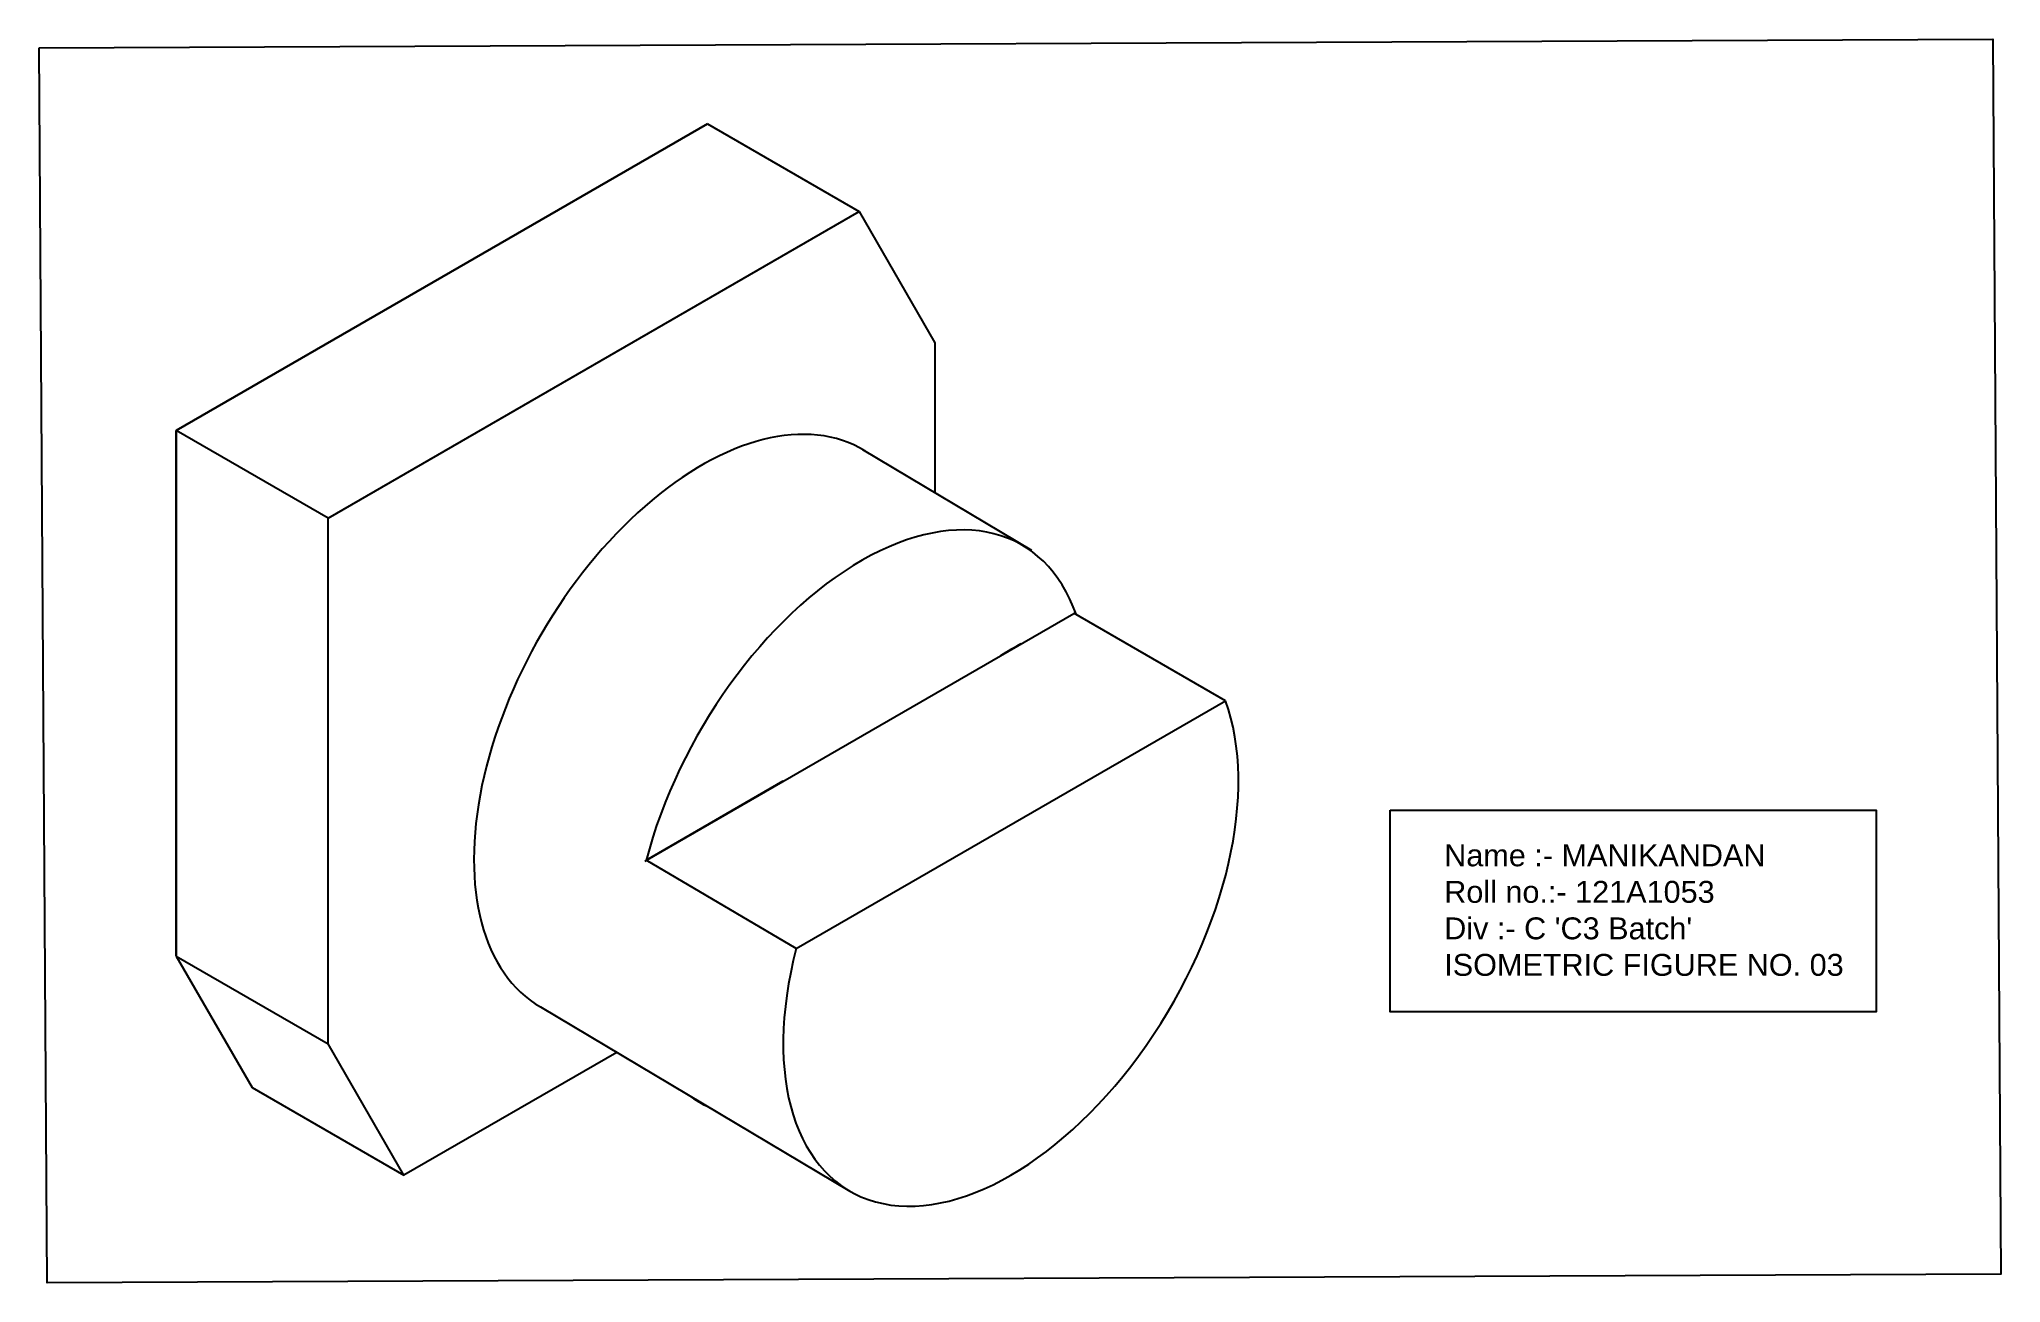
# Model space of a CAD drawing. Header units: millimetres. Extents: x 1380 to 1604, y 418 to 560.
import ezdxf

# ---------------------------------------------------------------- set-up
doc = ezdxf.new("R2010")
doc.units = ezdxf.units.MM
doc.styles.get("Standard").update_dxf_attribs({"font": 'arial.ttf'})

msp = doc.modelspace()

# ---------------------------------------------------------------- linework, layer by layer
for p, q in [((1395.81, 515.71), (1456.43, 550.71)), ((1456.43, 550.71), (1395.81, 515.71)), ((1456.43, 550.71), (1473.75, 540.71)), ((1413.13, 505.71), (1473.75, 540.71)), ((1473.75, 540.71), (1482.41, 525.71)), ((1482.41, 525.71), (1482.41, 508.62)), ((1395.81, 515.71), (1395.81, 455.71)), ((1413.13, 505.71), (1395.81, 515.71)), ((1395.81, 455.71), (1395.81, 515.71)), ((1413.13, 505.71), (1395.81, 515.71)), ((1474.13, 513.55), (1493.42, 502.06)), ((1413.13, 445.71), (1413.13, 505.71)), ((1493.31, 502), (1493.42, 502.06)), ((1449.28, 466.55), (1498.27, 494.83)), ((1515.57, 484.85), (1498.25, 494.85)), ((1466.58, 456.57), (1515.57, 484.85)), ((1449.45, 466.68), (1465.09, 475.71)), ((1465.12, 475.69), (1465.09, 475.71)), ((1456.43, 470.68), (1456.43, 470.71)), ((1466.58, 456.57), (1449.45, 466.68)), ((1395.81, 455.71), (1404.47, 440.71)), ((1395.81, 455.71), (1413.13, 445.71)), ((1437.38, 449.91), (1472.7, 428.89)), ((1421.79, 430.71), (1413.13, 445.71)), ((1446.09, 444.73), (1421.79, 430.71)), ((1404.47, 440.71), (1421.79, 430.71)), ((1456.43, 438.55), (1456.43, 438.57))]:
    msp.add_line(p, q)
for points in [[(1380.16, 559.39), (1603.15, 560.37), (1604.07, 419.41), (1381.08, 418.43)], [(1534.37, 472.36), (1534.37, 472.36), (1534.37, 472.36), (1534.37, 472.36)], [(1534.37, 472.36), (1589.85, 472.36), (1589.85, 449.35), (1534.37, 449.35)]]:
    msp.add_lwpolyline(points, close=True)
for centre, start_param, end_param in [((1455.76, 481.73), 3.126188, 6.283185), ((1473.95, 470.82), 2.683881, 5.158995), ((1491.07, 460.71), 10.165784, 10.254569), ((1491.07, 460.71), 5.15795, 8.979217), ((1473.95, 470.82), 6.213053, 6.337913)]:
    msp.add_ellipse(centre, major_axis=(-18.37, -31.82), ratio=0.57735, start_param=start_param, end_param=end_param)

# ---------------------------------------------------------------- texts
at = {"insert": (1540.54, 468.47), "char_height": 2.5, "attachment_point": 1}
msp.add_mtext_dynamic_manual_height_columns("Name :- MANIKANDAN \\PRoll no.:- 121A1053\\PDiv :- C 'C3 Batch'\\PISOMETRIC FIGURE NO. 03", width=54.8296, gutter_width=12.5, heights=[0], dxfattribs=at)

doc.saveas('drawing.dxf')
